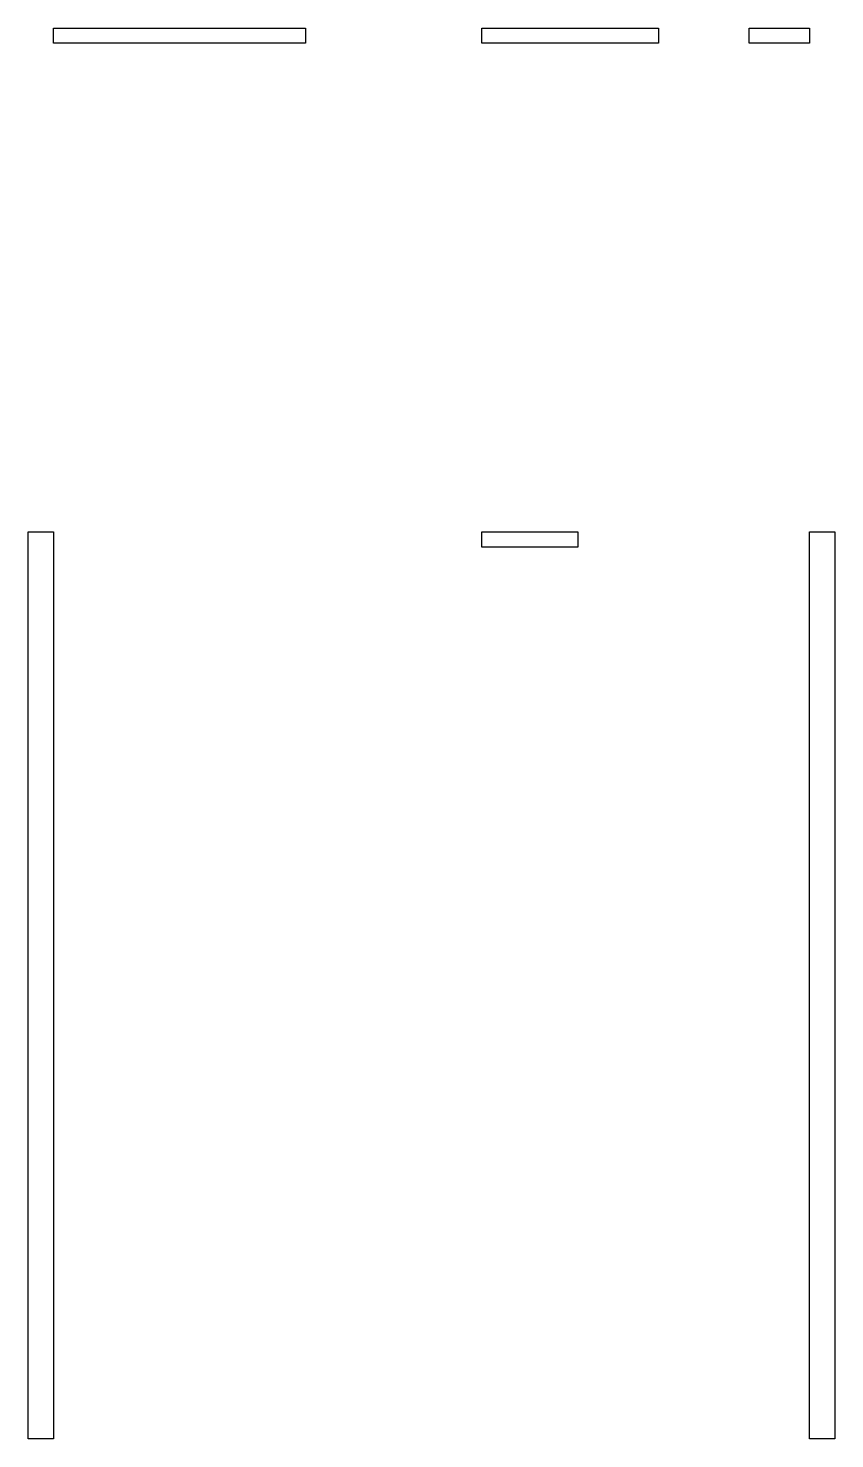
# Model space of a CAD drawing. Header units: millimetres. Extents: x 0 to 601, y -9 to 310.
# Drawn here: x 0 to 8, y -9 to 5 of the extents above.
import ezdxf

# ---------------------------------------------------------------- set-up
doc = ezdxf.new("R2010")
doc.units = ezdxf.units.MM
doc.layers.add('arquit-muro', color=20, linetype='Continuous')

msp = doc.modelspace()

# ---------------------------------------------------------------- linework, layer by layer
at = {"layer": 'arquit-muro'}
for points in [[(0.25, 5), (2.75, 5), (2.75, 4.85), (0.25, 4.85)], [(4.5, 5), (6.25, 5), (6.25, 4.85), (4.5, 4.85)], [(7.15, 5), (7.75, 5), (7.75, 4.85), (7.15, 4.85)], [(0, 0), (0.25, 0), (0.25, -9), (0, -9)], [(4.5, 0), (5.45, 0), (5.45, -0.15), (4.5, -0.15)], [(7.75, 0), (8, 0), (8, -9), (7.75, -9)]]:
    msp.add_lwpolyline(points, close=True, dxfattribs=at)

doc.saveas('drawing.dxf')
